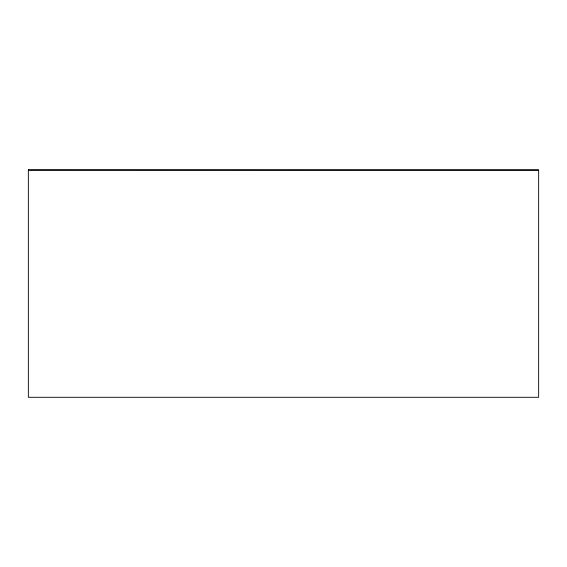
<?xml version="1.0" encoding="UTF-8"?>
<svg xmlns="http://www.w3.org/2000/svg" width="567" height="567" viewBox="0 0 567 567"><rect width="100%" height="100%" fill="white"/><g stroke="black" fill="none" stroke-linecap="round" stroke-linejoin="round"><path stroke-width="0.85" d="M538.65 170.015L28.35 170.015L538.65 170.057L538.65 397.29L28.35 397.29L28.35 169.71"/></g></svg>
